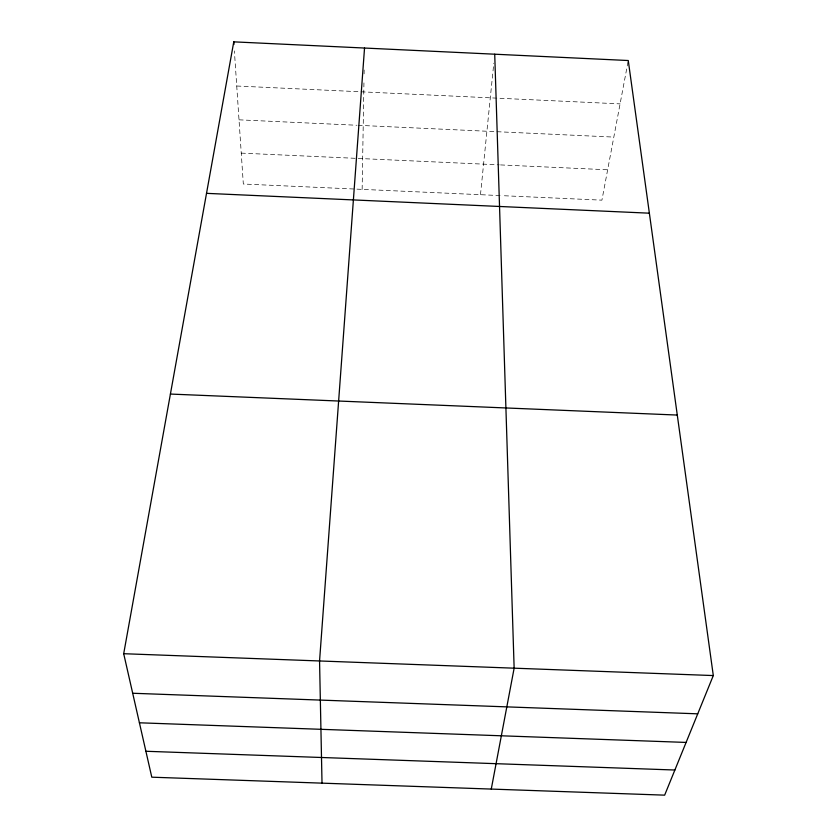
<?xml version="1.0" encoding="UTF-8"?>
<svg xmlns="http://www.w3.org/2000/svg" width="837" height="837" viewBox="0 0 837 837"><rect width="100%" height="100%" fill="white"/><g stroke="black" fill="none" stroke-linecap="round" stroke-linejoin="round"><path stroke-width="0.63" stroke-dasharray="4.18 3.14" d="M362.139 189.371L363.938 82.905M364.095 73.865L364.158 69.994M480.48 194.697L493.809 63.183M628.022 61.802L601.918 200.158L501.373 195.628M241.255 153.119L499.25 164.858M500.557 164.92L607.641 169.785M500.066 195.576L243.326 184.025L234.381 50.942M236.745 86.012L620.081 103.882M239.016 119.827L356.75 125.247M358.048 125.309L613.814 137.09"/><path stroke-width="1.26" d="M364.534 48.044L319.556 660.968L322.015 783.15M123.698 653.707L233.774 41.85L628.263 60.526L713.302 675.564L664.651 795.15L151.79 777.186L123.698 653.707L713.302 675.564M491.267 789.082L514.138 668.177L494.719 54.206M145.9 751.27L674.873 770.019M132.696 693.256L697.734 713.825M139.413 722.791L686.099 742.429M170.413 394.06L677.279 415.058M206.519 193.347L649.366 213.184M233.774 41.85L233.941 44.445"/></g></svg>
